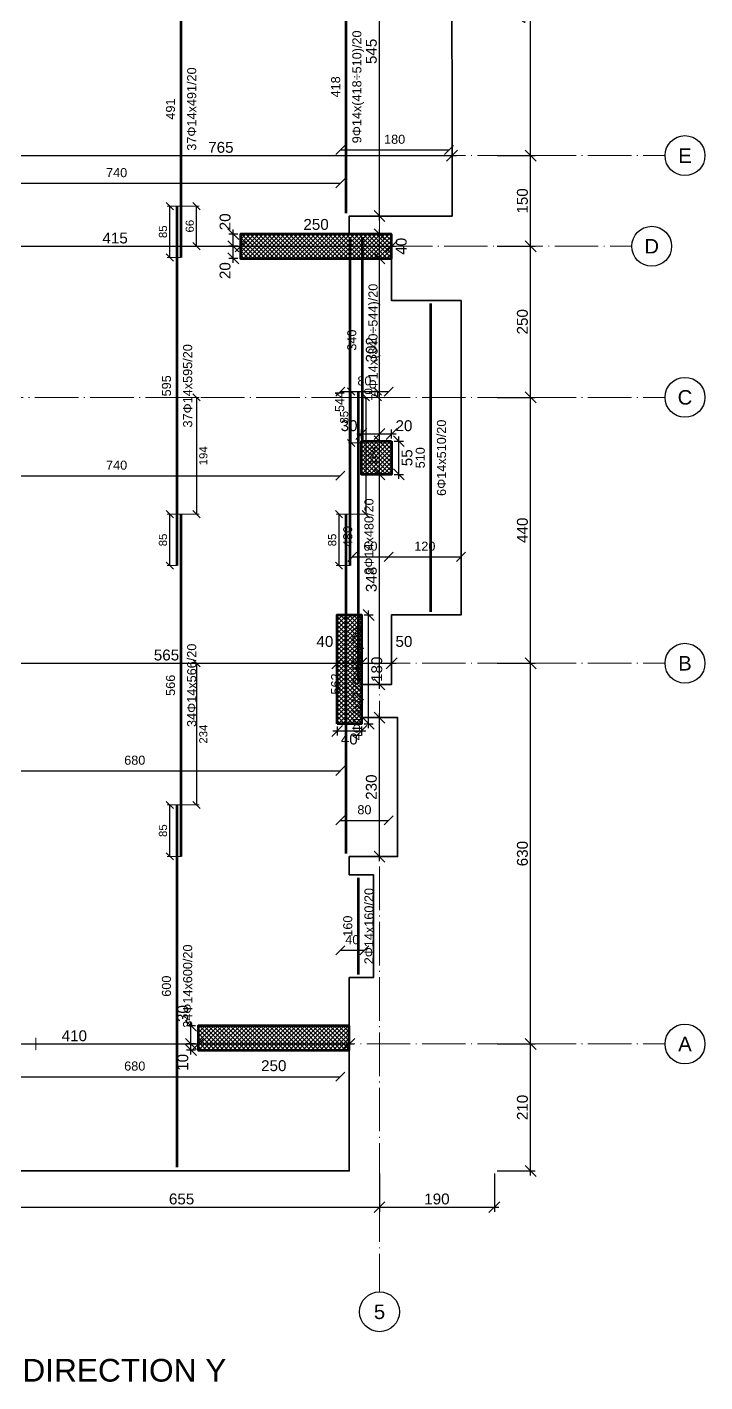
# Model space of a CAD drawing. Header units: millimetres. Extents: x -404 to 6018, y -5139 to 7890.
# Drawn here: x 4897 to 6018, y -5139 to -2897 of the extents above; entities that cross this region are included whole.
import ezdxf
from ezdxf.enums import TextEntityAlignment as Align

# ---------------------------------------------------------------- set-up
doc = ezdxf.new("R2010")
doc.units = ezdxf.units.MM
doc.linetypes.add('ZWCAD_ISO04W100', pattern=[30.5, 24, -3, 0.5, -3])
for name, color, linetype, lineweight in [('AXIS LINES', 255, 'ZWCAD_ISO04W100', 13), ('COLUMN', 140, 'Continuous', 53), ('SLAB', 3, 'Continuous', 35), ('WALL', 10, 'Continuous', 53)]:
    doc.layers.add(name, color=color, linetype=linetype, lineweight=lineweight)
for name, color, linetype in [('FLOOR', 3, 'Continuous'), ('FW_AXIS', 7, 'Continuous'), ('FW_COLUMN_HATCH', 8, 'Continuous'), ('FW_DIM', 7, 'Continuous'), ('FW_WALL_HATCH', 8, 'Continuous'), ('REB_NOTES', 7, 'Continuous'), ('REB_TOP_MESH_Y', 5, 'Continuous'), ('REB_TOP_MESH_Y_AXDIM', 5, 'Continuous'), ('REB_TOP_MESH_Y_LAP', 5, 'Continuous'), ('REB_TOP_MESH_Y_RANGE', 5, 'Continuous'), ('REB_TOP_MESH_Y_TEXT', 5, 'Continuous')]:
    doc.layers.add(name, color=color, linetype=linetype)
doc.styles.add('REBAR_TXT', font='arial.ttf')
doc.styles.get("Standard").update_dxf_attribs({"font": 'arial.ttf'})
doc.dimstyles.new('FW_DIM', dxfattribs={"dimtxt": 18, "dimasz": 9, "dimexe": 7.5, "dimexo": 4.5, "dimgap": 4.5, "dimtad": 1, "dimdec": 0, "dimtxsty": 'Standard', "dimtsz": 9, "dimcen": 2.5, "dimdle": 7.5, "dimclrd": 256, "dimclre": 256, "dimclrt": 7, "dimazin": 3, "dimtfac": 1, "dimtmove": 2, "dimatfit": 3})
doc.dimstyles.new('REBAR LAP', dxfattribs={"dimtxt": 13.5, "dimasz": 2.5, "dimexe": 4.5, "dimexo": 0, "dimgap": 4.5, "dimtad": 1, "dimdec": 0, "dimtxsty": 'Standard', "dimtsz": 6, "dimcen": 2.5, "dimclrd": 6, "dimclre": 6, "dimclrt": 7, "dimazin": 3, "dimtfac": 1, "dimtmove": 2, "dimatfit": 3, "dimlwd": 25, "dimlwe": 18})
doc.dimstyles.new('REBAR M-200', dxfattribs={"dimtxt": 15, "dimasz": 15, "dimexe": 25, "dimexo": 12.5, "dimgap": 10, "dimtad": 1, "dimdec": 0, "dimtxsty": 'Standard', "dimblk": 'NONE', "dimcen": 50, "dimse1": 1, "dimse2": 1, "dimclrd": 6, "dimclre": 6, "dimclrt": 7, "dimazin": 3, "dimtfac": 1, "dimtmove": 2, "dimatfit": 3, "dimldrblk": 'NONE', "dimlwd": 53})
doc.dimstyles.new('REBAR RANGE', dxfattribs={"dimtxt": 15, "dimasz": 2.5, "dimexe": 0, "dimexo": 0, "dimgap": 10, "dimtad": 1, "dimdec": 0, "dimtxsty": 'Standard', "dimtsz": 7.5, "dimcen": 2.5, "dimse1": 1, "dimse2": 1, "dimclrd": 6, "dimclre": 6, "dimclrt": 7, "dimazin": 3, "dimtfac": 1, "dimtmove": 2, "dimatfit": 3, "dimlwd": 25})

# ---------------------------------------------------------------- blocks, each defined once
blk = doc.blocks.new('*D1501')
at = {"color": 6, "lineweight": 53}
blk.add_line((5145, -4784.1), (5145, -4184.6), dxfattribs=at)
at = {"layer": 'Defpoints'}
for p in [(5145, -4184.6), (5145, -4784.1), (5145, -4784.1)]:
    blk.add_point(p, dxfattribs=at)
at = {"layer": 'REB_TOP_MESH_Y', "color": 7, "insert": (5127.5, -4484.4), "char_height": 15, "attachment_point": 5, "rotation": 90}
blk.add_mtext('600', dxfattribs=at)
blk = doc.blocks.new('_NONE')
blk = doc.blocks.new('*D1502')
at = {"color": 6, "lineweight": 53}
blk.add_line((5151.7, -4269.6), (5151.7, -3703.6), dxfattribs=at)
at = {"layer": 'Defpoints'}
for p in [(5151.7, -3703.6), (5151.7, -4269.6), (5151.7, -4269.6)]:
    blk.add_point(p, dxfattribs=at)
at = {"layer": 'REB_TOP_MESH_Y', "color": 7, "insert": (5134.2, -3986.6), "char_height": 15, "attachment_point": 5, "rotation": 90}
blk.add_mtext('566', dxfattribs=at)
blk = doc.blocks.new('*D1503')
at = {"color": 6, "lineweight": 53}
blk.add_line((5145, -3788.6), (5145, -3193.6), dxfattribs=at)
at = {"layer": 'Defpoints'}
for p in [(5145, -3193.6), (5145, -3788.6), (5145, -3788.6)]:
    blk.add_point(p, dxfattribs=at)
at = {"layer": 'REB_TOP_MESH_Y', "color": 7, "insert": (5127.5, -3491.1), "char_height": 15, "attachment_point": 5, "rotation": 90}
blk.add_mtext('595', dxfattribs=at)
blk = doc.blocks.new('*D1504')
at = {"color": 6, "lineweight": 53}
blk.add_line((5151.7, -3278.6), (5151.7, -2787.6), dxfattribs=at)
at = {"layer": 'Defpoints'}
for p in [(5151.7, -2787.6), (5151.7, -3278.6), (5151.7, -3278.6)]:
    blk.add_point(p, dxfattribs=at)
at = {"layer": 'REB_TOP_MESH_Y', "color": 7, "insert": (5134.2, -3033.1), "char_height": 15, "attachment_point": 5, "rotation": 90}
blk.add_mtext('491', dxfattribs=at)
blk = doc.blocks.new('_Oblique')
at = {"color": 0, "linetype": 'ByBlock', "lineweight": -2}
blk.add_line((-0.5, -0.5), (0.5, 0.5), dxfattribs=at)
blk = doc.blocks.new('*D1508')
at = {"color": 6, "lineweight": 18}
for p, q in [((5145, -4184.6), (5128.5, -4184.6)), ((5151.7, -4269.6), (5128.5, -4269.6))]:
    blk.add_line(p, q, dxfattribs=at)
at = {"color": 6, "lineweight": 25}
blk.add_line((5133, -4269.6), (5133, -4184.6), dxfattribs=at)
at = {"layer": 'Defpoints'}
for p in [(5145, -4184.6), (5133, -4269.6), (5151.7, -4269.6)]:
    blk.add_point(p, dxfattribs=at)
at = {"layer": 'REB_TOP_MESH_Y_LAP', "color": 6, "xscale": 12, "yscale": 12, "rotation": 90}
for p in [(5133, -4184.6), (5133, -4269.6)]:
    blk.add_blockref('_OBLIQUE', p, dxfattribs=at)
at = {"layer": 'REB_TOP_MESH_Y_LAP', "color": 7, "insert": (5121.7, -4227.1), "char_height": 13.5, "attachment_point": 5, "rotation": 90}
blk.add_mtext('85', dxfattribs=at)
blk = doc.blocks.new('*D1509')
at = {"color": 6, "lineweight": 18}
for p, q in [((5145, -3950.1), (5181.7, -3950.1)), ((5145, -4184.6), (5181.7, -4184.6))]:
    blk.add_line(p, q, dxfattribs=at)
at = {"color": 6, "lineweight": 25}
blk.add_line((5177.2, -3950.1), (5177.2, -4184.6), dxfattribs=at)
at = {"layer": 'Defpoints'}
for p in [(5145, -3950.1), (5177.2, -3950.1), (5145, -4184.6)]:
    blk.add_point(p, dxfattribs=at)
at = {"layer": 'REB_TOP_MESH_Y_AXDIM', "color": 6, "xscale": 12, "yscale": 12, "rotation": 90}
for p in [(5177.2, -3950.1), (5177.2, -4184.6)]:
    blk.add_blockref('_OBLIQUE', p, dxfattribs=at)
at = {"layer": 'REB_TOP_MESH_Y_AXDIM', "color": 7, "insert": (5188.5, -4067.4), "char_height": 13.5, "attachment_point": 5, "rotation": 90}
blk.add_mtext('234', dxfattribs=at)
blk = doc.blocks.new('*D1510')
at = {"color": 6, "lineweight": 18}
for p, q in [((5151.7, -3703.6), (5128.5, -3703.6)), ((5145, -3788.6), (5128.5, -3788.6))]:
    blk.add_line(p, q, dxfattribs=at)
at = {"color": 6, "lineweight": 25}
blk.add_line((5133, -3788.6), (5133, -3703.6), dxfattribs=at)
at = {"layer": 'Defpoints'}
for p in [(5151.7, -3703.6), (5133, -3788.6), (5145, -3788.6)]:
    blk.add_point(p, dxfattribs=at)
at = {"layer": 'REB_TOP_MESH_Y_LAP', "color": 6, "xscale": 12, "yscale": 12, "rotation": 90}
for p in [(5133, -3703.6), (5133, -3788.6)]:
    blk.add_blockref('_OBLIQUE', p, dxfattribs=at)
at = {"layer": 'REB_TOP_MESH_Y_LAP', "color": 7, "insert": (5121.7, -3746.1), "char_height": 13.5, "attachment_point": 5, "rotation": 90}
blk.add_mtext('85', dxfattribs=at)
blk = doc.blocks.new('*D1511')
at = {"color": 6, "lineweight": 18}
for p, q in [((5151.7, -3510.1), (5181.7, -3510.1)), ((5151.7, -3703.6), (5181.7, -3703.6))]:
    blk.add_line(p, q, dxfattribs=at)
at = {"color": 6, "lineweight": 25}
blk.add_line((5177.2, -3510.1), (5177.2, -3703.6), dxfattribs=at)
at = {"layer": 'Defpoints'}
for p in [(5151.7, -3510.1), (5177.2, -3510.1), (5151.7, -3703.6)]:
    blk.add_point(p, dxfattribs=at)
at = {"layer": 'REB_TOP_MESH_Y_AXDIM', "color": 6, "xscale": 12, "yscale": 12, "rotation": 90}
for p in [(5177.2, -3510.1), (5177.2, -3703.6)]:
    blk.add_blockref('_OBLIQUE', p, dxfattribs=at)
at = {"layer": 'REB_TOP_MESH_Y_AXDIM', "color": 7, "insert": (5188.5, -3606.9), "char_height": 13.5, "attachment_point": 5, "rotation": 90}
blk.add_mtext('194', dxfattribs=at)
blk = doc.blocks.new('*D1512')
at = {"color": 6, "lineweight": 18}
for p, q in [((5145, -3193.6), (5128.5, -3193.6)), ((5151.7, -3278.6), (5128.5, -3278.6))]:
    blk.add_line(p, q, dxfattribs=at)
at = {"color": 6, "lineweight": 25}
blk.add_line((5133, -3278.6), (5133, -3193.6), dxfattribs=at)
at = {"layer": 'Defpoints'}
for p in [(5145, -3193.6), (5133, -3278.6), (5151.7, -3278.6)]:
    blk.add_point(p, dxfattribs=at)
at = {"layer": 'REB_TOP_MESH_Y_LAP', "color": 6, "xscale": 12, "yscale": 12, "rotation": 90}
for p in [(5133, -3193.6), (5133, -3278.6)]:
    blk.add_blockref('_OBLIQUE', p, dxfattribs=at)
at = {"layer": 'REB_TOP_MESH_Y_LAP', "color": 7, "insert": (5121.7, -3236.1), "char_height": 13.5, "attachment_point": 5, "rotation": 90}
blk.add_mtext('85', dxfattribs=at)
blk = doc.blocks.new('*D1513')
at = {"color": 6, "lineweight": 18}
for p, q in [((5145, -3193.6), (5181.7, -3193.6)), ((5145, -3260.1), (5181.7, -3260.1))]:
    blk.add_line(p, q, dxfattribs=at)
at = {"color": 6, "lineweight": 25}
blk.add_line((5177.2, -3260.1), (5177.2, -3193.6), dxfattribs=at)
at = {"layer": 'Defpoints'}
for p in [(5145, -3193.6), (5145, -3260.1), (5177.2, -3260.1)]:
    blk.add_point(p, dxfattribs=at)
at = {"layer": 'REB_TOP_MESH_Y_AXDIM', "color": 6, "xscale": 12, "yscale": 12, "rotation": 90}
for p in [(5177.2, -3193.6), (5177.2, -3260.1)]:
    blk.add_blockref('_OBLIQUE', p, dxfattribs=at)
at = {"layer": 'REB_TOP_MESH_Y_AXDIM', "color": 7, "insert": (5166, -3226.9), "char_height": 13.5, "attachment_point": 5, "rotation": 90}
blk.add_mtext('66', dxfattribs=at)
blk = doc.blocks.new('*D1589')
at = {"color": 6, "lineweight": 53}
blk.add_line((5425, -3205.1), (5425, -2787.6), dxfattribs=at)
at = {"layer": 'Defpoints'}
for p in [(5425, -2787.6), (5425, -3205.1), (5425, -3205.1)]:
    blk.add_point(p, dxfattribs=at)
at = {"layer": 'REB_TOP_MESH_Y', "color": 7, "insert": (5407.5, -2996.4), "char_height": 15, "attachment_point": 5, "rotation": 90}
blk.add_mtext('418', dxfattribs=at)
blk = doc.blocks.new('*D1632')
at = {"color": 6, "lineweight": 53}
blk.add_line((5445, -3980.1), (5445, -3500.6), dxfattribs=at)
at = {"layer": 'Defpoints'}
for p in [(5445, -3500.6), (5445, -3980.1), (5445, -3980.1)]:
    blk.add_point(p, dxfattribs=at)
at = {"layer": 'REB_TOP_MESH_Y', "color": 7, "insert": (5427.5, -3740.4), "char_height": 15, "attachment_point": 5, "rotation": 90}
blk.add_mtext('480', dxfattribs=at)
blk = doc.blocks.new('*D1633')
at = {"color": 6, "lineweight": 53}
blk.add_line((5451.7, -3585.6), (5451.7, -3245.1), dxfattribs=at)
at = {"layer": 'Defpoints'}
for p in [(5451.7, -3245.1), (5451.7, -3585.6), (5451.7, -3585.6)]:
    blk.add_point(p, dxfattribs=at)
at = {"layer": 'REB_TOP_MESH_Y', "color": 7, "insert": (5434.2, -3415.4), "char_height": 15, "attachment_point": 5, "rotation": 90}
blk.add_mtext('340', dxfattribs=at)
blk = doc.blocks.new('*D1634')
at = {"color": 6, "lineweight": 18}
for p, q in [((5445, -3500.6), (5428.5, -3500.6)), ((5451.7, -3585.6), (5428.5, -3585.6))]:
    blk.add_line(p, q, dxfattribs=at)
at = {"color": 6, "lineweight": 25}
blk.add_line((5433, -3585.6), (5433, -3500.6), dxfattribs=at)
at = {"layer": 'Defpoints'}
for p in [(5445, -3500.6), (5433, -3585.6), (5451.7, -3585.6)]:
    blk.add_point(p, dxfattribs=at)
at = {"layer": 'REB_TOP_MESH_Y_LAP', "color": 6, "xscale": 12, "yscale": 12, "rotation": 90}
for p in [(5433, -3500.6), (5433, -3585.6)]:
    blk.add_blockref('_OBLIQUE', p, dxfattribs=at)
at = {"layer": 'REB_TOP_MESH_Y_LAP', "color": 7, "insert": (5421.7, -3543.1), "char_height": 13.5, "attachment_point": 5, "rotation": 90}
blk.add_mtext('85', dxfattribs=at)
blk = doc.blocks.new('*D1635')
at = {"color": 6, "lineweight": 18}
for p, q in [((5445, -3500.6), (5481.7, -3500.6)), ((5445, -3510.1), (5481.7, -3510.1))]:
    blk.add_line(p, q, dxfattribs=at)
at = {"color": 6, "lineweight": 25}
blk.add_line((5477.2, -3510.1), (5477.2, -3500.6), dxfattribs=at)
at = {"layer": 'Defpoints'}
for p in [(5445, -3500.6), (5445, -3510.1), (5477.2, -3510.1)]:
    blk.add_point(p, dxfattribs=at)
at = {"layer": 'REB_TOP_MESH_Y_AXDIM', "color": 6, "xscale": 12, "yscale": 12, "rotation": 90}
for p in [(5477.2, -3500.6), (5477.2, -3510.1)]:
    blk.add_blockref('_OBLIQUE', p, dxfattribs=at)
at = {"layer": 'REB_TOP_MESH_Y_AXDIM', "color": 7, "insert": (5461.5, -3505.4), "char_height": 13.5, "attachment_point": 5, "rotation": 90}
blk.add_mtext('10', dxfattribs=at)
blk = doc.blocks.new('*D1636')
at = {"color": 6, "lineweight": 53}
blk.add_line((5425, -4265.1), (5425, -3703.6), dxfattribs=at)
at = {"layer": 'Defpoints'}
for p in [(5425, -3703.6), (5425, -4265.1), (5425, -4265.1)]:
    blk.add_point(p, dxfattribs=at)
at = {"layer": 'REB_TOP_MESH_Y', "color": 7, "insert": (5407.5, -3984.4), "char_height": 15, "attachment_point": 5, "rotation": 90}
blk.add_mtext('562', dxfattribs=at)
blk = doc.blocks.new('*D1637')
at = {"color": 6, "lineweight": 53}
blk.add_line((5431.7, -3788.6), (5431.7, -3245.1), dxfattribs=at)
at = {"layer": 'Defpoints'}
for p in [(5431.7, -3245.1), (5431.7, -3788.6), (5431.7, -3788.6)]:
    blk.add_point(p, dxfattribs=at)
at = {"layer": 'REB_TOP_MESH_Y', "color": 7, "insert": (5414.2, -3516.9), "char_height": 15, "attachment_point": 5, "rotation": 90}
blk.add_mtext('544', dxfattribs=at)
blk = doc.blocks.new('*D1638')
at = {"color": 6, "lineweight": 18}
for p, q in [((5425, -3703.6), (5408.5, -3703.6)), ((5431.7, -3788.6), (5408.5, -3788.6))]:
    blk.add_line(p, q, dxfattribs=at)
at = {"color": 6, "lineweight": 25}
blk.add_line((5413, -3788.6), (5413, -3703.6), dxfattribs=at)
at = {"layer": 'Defpoints'}
for p in [(5425, -3703.6), (5413, -3788.6), (5431.7, -3788.6)]:
    blk.add_point(p, dxfattribs=at)
at = {"layer": 'REB_TOP_MESH_Y_LAP', "color": 6, "xscale": 12, "yscale": 12, "rotation": 90}
for p in [(5413, -3703.6), (5413, -3788.6)]:
    blk.add_blockref('_OBLIQUE', p, dxfattribs=at)
at = {"layer": 'REB_TOP_MESH_Y_LAP', "color": 7, "insert": (5401.7, -3746.1), "char_height": 13.5, "attachment_point": 5, "rotation": 90}
blk.add_mtext('85', dxfattribs=at)
blk = doc.blocks.new('*D1639')
at = {"color": 6, "lineweight": 18}
for p, q in [((5425, -3510.1), (5461.7, -3510.1)), ((5425, -3703.6), (5461.7, -3703.6))]:
    blk.add_line(p, q, dxfattribs=at)
at = {"color": 6, "lineweight": 25}
blk.add_line((5457.2, -3510.1), (5457.2, -3703.6), dxfattribs=at)
at = {"layer": 'Defpoints'}
for p in [(5425, -3510.1), (5457.2, -3510.1), (5425, -3703.6)]:
    blk.add_point(p, dxfattribs=at)
at = {"layer": 'REB_TOP_MESH_Y_AXDIM', "color": 6, "xscale": 12, "yscale": 12, "rotation": 90}
for p in [(5457.2, -3510.1), (5457.2, -3703.6)]:
    blk.add_blockref('_OBLIQUE', p, dxfattribs=at)
at = {"layer": 'REB_TOP_MESH_Y_AXDIM', "color": 7, "insert": (5468.5, -3606.9), "char_height": 13.5, "attachment_point": 5, "rotation": 90}
blk.add_mtext('194', dxfattribs=at)
blk = doc.blocks.new('*D1642')
at = {"color": 6, "lineweight": 25}
blk.add_line((4675, -3639.9), (5415, -3639.9), dxfattribs=at)
at = {"layer": 'Defpoints'}
for p in [(4675, -3639.9), (4675, -3639.9), (5415, -3639.9)]:
    blk.add_point(p, dxfattribs=at)
at = {"layer": 'REB_TOP_MESH_Y_RANGE', "color": 6, "xscale": 15, "yscale": 15}
for p in [(4675, -3639.9), (5415, -3639.9)]:
    blk.add_blockref('_OBLIQUE', p, dxfattribs=at)
at = {"layer": 'REB_TOP_MESH_Y_RANGE', "color": 7, "insert": (5045, -3622.4), "char_height": 15, "attachment_point": 5}
blk.add_mtext('740', dxfattribs=at)
blk = doc.blocks.new('*D1643')
at = {"color": 6, "lineweight": 25}
blk.add_line((4675, -3155.9), (5415, -3155.9), dxfattribs=at)
at = {"layer": 'Defpoints'}
for p in [(4675, -3155.9), (4675, -3155.9), (5415, -3155.9)]:
    blk.add_point(p, dxfattribs=at)
at = {"layer": 'REB_TOP_MESH_Y_RANGE', "color": 6, "xscale": 15, "yscale": 15}
for p in [(4675, -3155.9), (5415, -3155.9)]:
    blk.add_blockref('_OBLIQUE', p, dxfattribs=at)
at = {"layer": 'REB_TOP_MESH_Y_RANGE', "color": 7, "insert": (5045, -3138.4), "char_height": 15, "attachment_point": 5}
blk.add_mtext('740', dxfattribs=at)
blk = doc.blocks.new('*D1646')
at = {"color": 6, "lineweight": 25}
blk.add_line((4735, -4634.2), (5415, -4634.2), dxfattribs=at)
at = {"layer": 'Defpoints'}
for p in [(4735, -4634.2), (4735, -4634.2), (5415, -4634.2)]:
    blk.add_point(p, dxfattribs=at)
at = {"layer": 'REB_TOP_MESH_Y_RANGE', "color": 6, "xscale": 15, "yscale": 15}
for p in [(4735, -4634.2), (5415, -4634.2)]:
    blk.add_blockref('_OBLIQUE', p, dxfattribs=at)
at = {"layer": 'REB_TOP_MESH_Y_RANGE', "color": 7, "insert": (5075, -4616.7), "char_height": 15, "attachment_point": 5}
blk.add_mtext('680', dxfattribs=at)
blk = doc.blocks.new('*D1647')
at = {"color": 6, "lineweight": 25}
blk.add_line((4735, -4128.1), (5415, -4128.1), dxfattribs=at)
at = {"layer": 'Defpoints'}
for p in [(4735, -4128.1), (4735, -4128.1), (5415, -4128.1)]:
    blk.add_point(p, dxfattribs=at)
at = {"layer": 'REB_TOP_MESH_Y_RANGE', "color": 6, "xscale": 15, "yscale": 15}
for p in [(4735, -4128.1), (5415, -4128.1)]:
    blk.add_blockref('_OBLIQUE', p, dxfattribs=at)
at = {"layer": 'REB_TOP_MESH_Y_RANGE', "color": 7, "insert": (5075, -4110.6), "char_height": 15, "attachment_point": 5}
blk.add_mtext('680', dxfattribs=at)
blk = doc.blocks.new('*D1656')
at = {"color": 6, "lineweight": 25}
blk.add_line((5415, -3100.7), (5595, -3100.7), dxfattribs=at)
at = {"layer": 'Defpoints'}
for p in [(5415, -3100.7), (5415, -3100.7), (5595, -3100.7)]:
    blk.add_point(p, dxfattribs=at)
at = {"layer": 'REB_TOP_MESH_Y_RANGE', "color": 6, "xscale": 15, "yscale": 15}
for p in [(5415, -3100.7), (5595, -3100.7)]:
    blk.add_blockref('_OBLIQUE', p, dxfattribs=at)
at = {"layer": 'REB_TOP_MESH_Y_RANGE', "color": 7, "insert": (5505, -3083.2), "char_height": 15, "attachment_point": 5}
blk.add_mtext('180', dxfattribs=at)
blk = doc.blocks.new('*D1660')
at = {"color": 6, "lineweight": 25}
blk.add_line((5495, -3774), (5615, -3774), dxfattribs=at)
at = {"layer": 'Defpoints'}
for p in [(5495, -3774), (5495, -3774), (5615, -3774)]:
    blk.add_point(p, dxfattribs=at)
at = {"layer": 'REB_TOP_MESH_Y_RANGE', "color": 6, "xscale": 15, "yscale": 15}
for p in [(5495, -3774), (5615, -3774)]:
    blk.add_blockref('_OBLIQUE', p, dxfattribs=at)
at = {"layer": 'REB_TOP_MESH_Y_RANGE', "color": 7, "insert": (5555, -3756.5), "char_height": 15, "attachment_point": 5}
blk.add_mtext('120', dxfattribs=at)
blk = doc.blocks.new('*D1661')
at = {"color": 6, "lineweight": 53}
blk.add_line((5565, -3865.1), (5565, -3355.1), dxfattribs=at)
at = {"layer": 'Defpoints'}
for p in [(5565, -3355.1), (5565, -3865.1), (5565, -3865.1)]:
    blk.add_point(p, dxfattribs=at)
at = {"layer": 'REB_TOP_MESH_Y', "color": 7, "insert": (5547.5, -3610.1), "char_height": 15, "attachment_point": 5, "rotation": 90}
blk.add_mtext('510', dxfattribs=at)
blk = doc.blocks.new('*D1667')
at = {"color": 6, "lineweight": 25}
blk.add_line((5415, -4210.1), (5495, -4210.1), dxfattribs=at)
at = {"layer": 'Defpoints'}
for p in [(5415, -4210.1), (5415, -4210.1), (5495, -4210.1)]:
    blk.add_point(p, dxfattribs=at)
at = {"layer": 'REB_TOP_MESH_Y_RANGE', "color": 6, "xscale": 15, "yscale": 15}
for p in [(5415, -4210.1), (5495, -4210.1)]:
    blk.add_blockref('_OBLIQUE', p, dxfattribs=at)
at = {"layer": 'REB_TOP_MESH_Y_RANGE', "color": 7, "insert": (5455, -4192.6), "char_height": 15, "attachment_point": 5}
blk.add_mtext('80', dxfattribs=at)
blk = doc.blocks.new('*D1668')
at = {"color": 6, "lineweight": 25}
blk.add_line((5415, -3500.5), (5495, -3500.5), dxfattribs=at)
at = {"layer": 'Defpoints'}
for p in [(5415, -3500.5), (5415, -3500.5), (5495, -3500.5)]:
    blk.add_point(p, dxfattribs=at)
at = {"layer": 'REB_TOP_MESH_Y_RANGE', "color": 6, "xscale": 15, "yscale": 15}
for p in [(5415, -3500.5), (5495, -3500.5)]:
    blk.add_blockref('_OBLIQUE', p, dxfattribs=at)
at = {"layer": 'REB_TOP_MESH_Y_RANGE', "color": 7, "insert": (5455, -3483), "char_height": 15, "attachment_point": 5}
blk.add_mtext('80', dxfattribs=at)
blk = doc.blocks.new('*D1670')
at = {"color": 6, "lineweight": 25}
blk.add_line((5435, -3774), (5495, -3774), dxfattribs=at)
at = {"layer": 'Defpoints'}
for p in [(5435, -3774), (5435, -3774), (5495, -3774)]:
    blk.add_point(p, dxfattribs=at)
at = {"layer": 'REB_TOP_MESH_Y_RANGE', "color": 6, "xscale": 15, "yscale": 15}
for p in [(5435, -3774), (5495, -3774)]:
    blk.add_blockref('_OBLIQUE', p, dxfattribs=at)
at = {"layer": 'REB_TOP_MESH_Y_RANGE', "color": 7, "insert": (5465, -3756.5), "char_height": 15, "attachment_point": 5}
blk.add_mtext('60', dxfattribs=at)
blk = doc.blocks.new('*D1672')
at = {"color": 6, "lineweight": 25}
blk.add_line((5415, -4425.1), (5455, -4425.1), dxfattribs=at)
at = {"layer": 'Defpoints'}
for p in [(5415, -4425.1), (5415, -4425.1), (5455, -4425.1)]:
    blk.add_point(p, dxfattribs=at)
at = {"layer": 'REB_TOP_MESH_Y_RANGE', "color": 6, "xscale": 15, "yscale": 15}
for p in [(5415, -4425.1), (5455, -4425.1)]:
    blk.add_blockref('_OBLIQUE', p, dxfattribs=at)
at = {"layer": 'REB_TOP_MESH_Y_RANGE', "color": 7, "insert": (5435, -4407.6), "char_height": 15, "attachment_point": 5}
blk.add_mtext('40', dxfattribs=at)
blk = doc.blocks.new('*D1673')
at = {"color": 6, "lineweight": 53}
blk.add_line((5445, -4465.1), (5445, -4305.1), dxfattribs=at)
at = {"layer": 'Defpoints'}
for p in [(5445, -4305.1), (5445, -4465.1), (5445, -4465.1)]:
    blk.add_point(p, dxfattribs=at)
at = {"layer": 'REB_TOP_MESH_Y', "color": 7, "insert": (5427.5, -4385.1), "char_height": 15, "attachment_point": 5, "rotation": 90}
blk.add_mtext('160', dxfattribs=at)
blk = doc.blocks.new('*D1692')
for p, q in [((5168, -4597.6), (5168, -4572.6)), ((5175.5, -4580.1), (5160.5, -4580.1)), ((5175.5, -4590.1), (5160.5, -4590.1))]:
    blk.add_line(p, q)
at = {"layer": 'Defpoints'}
for p in [(5168, -4590.1), (5180, -4580.1), (5180, -4590.1)]:
    blk.add_point(p, dxfattribs=at)
at = {"layer": 'FW_DIM', "xscale": 18, "yscale": 18, "rotation": 90}
for p in [(5168, -4580.1), (5168, -4590.1)]:
    blk.add_blockref('_OBLIQUE', p, dxfattribs=at)
at = {"layer": 'FW_DIM', "color": 7, "insert": (5154.5, -4610.5), "char_height": 18, "attachment_point": 5, "rotation": 90}
blk.add_mtext('10', dxfattribs=at)
blk = doc.blocks.new('*D1693')
for p, q in [((5175.5, -4550.1), (5160.5, -4550.1)), ((5168, -4587.6), (5168, -4542.6)), ((5175.5, -4580.1), (5160.5, -4580.1))]:
    blk.add_line(p, q)
at = {"layer": 'Defpoints'}
for p in [(5180, -4550.1), (5168, -4580.1), (5180, -4580.1)]:
    blk.add_point(p, dxfattribs=at)
at = {"layer": 'FW_DIM', "xscale": 18, "yscale": 18, "rotation": 90}
for p in [(5168, -4550.1), (5168, -4580.1)]:
    blk.add_blockref('_OBLIQUE', p, dxfattribs=at)
at = {"layer": 'FW_DIM', "color": 7, "insert": (5154.5, -4529.7), "char_height": 18, "attachment_point": 5, "rotation": 90}
blk.add_mtext('30', dxfattribs=at)
blk = doc.blocks.new('*D1696')
for p, q in [((5410, -4054.6), (5410, -4069.6)), ((5450, -4054.6), (5450, -4069.6)), ((5402.5, -4062.1), (5457.5, -4062.1))]:
    blk.add_line(p, q)
at = {"layer": 'Defpoints'}
for p in [(5410, -4050.1), (5450, -4050.1), (5410, -4062.1)]:
    blk.add_point(p, dxfattribs=at)
at = {"layer": 'FW_DIM', "xscale": 18, "yscale": 18}
for p in [(5410, -4062.1), (5450, -4062.1)]:
    blk.add_blockref('_OBLIQUE', p, dxfattribs=at)
at = {"layer": 'FW_DIM', "color": 7, "insert": (5430, -4075.6), "char_height": 18, "attachment_point": 5}
blk.add_mtext('40', dxfattribs=at)
blk = doc.blocks.new('*D1697')
for p, q in [((5454.5, -3870.1), (5469.5, -3870.1)), ((5462, -4057.6), (5462, -3862.6)), ((5454.5, -4050.1), (5469.5, -4050.1))]:
    blk.add_line(p, q)
at = {"layer": 'Defpoints'}
for p in [(5450, -3870.1), (5450, -4050.1), (5462, -4050.1)]:
    blk.add_point(p, dxfattribs=at)
at = {"layer": 'FW_DIM', "xscale": 18, "yscale": 18, "rotation": 90}
for p in [(5462, -3870.1), (5462, -4050.1)]:
    blk.add_blockref('_OBLIQUE', p, dxfattribs=at)
at = {"layer": 'FW_DIM', "color": 7, "insert": (5475.5, -3960.1), "char_height": 18, "attachment_point": 5, "rotation": 90}
blk.add_mtext('180', dxfattribs=at)
blk = doc.blocks.new('*D1698')
for p, q in [((5245.5, -3260.1), (5230.5, -3260.1)), ((5238, -3287.6), (5238, -3252.6)), ((5245.5, -3280.1), (5230.5, -3280.1))]:
    blk.add_line(p, q)
at = {"layer": 'Defpoints'}
for p in [(5250, -3260.1), (5238, -3280.1), (5250, -3280.1)]:
    blk.add_point(p, dxfattribs=at)
at = {"layer": 'FW_DIM', "xscale": 18, "yscale": 18, "rotation": 90}
for p in [(5238, -3260.1), (5238, -3280.1)]:
    blk.add_blockref('_OBLIQUE', p, dxfattribs=at)
at = {"layer": 'FW_DIM', "color": 7, "insert": (5224.5, -3300.5), "char_height": 18, "attachment_point": 5, "rotation": 90}
blk.add_mtext('20', dxfattribs=at)
blk = doc.blocks.new('*D1699')
for p, q in [((5245.5, -3240.1), (5230.5, -3240.1)), ((5238, -3267.6), (5238, -3232.6)), ((5245.5, -3260.1), (5230.5, -3260.1))]:
    blk.add_line(p, q)
at = {"layer": 'Defpoints'}
for p in [(5250, -3240.1), (5238, -3260.1), (5250, -3260.1)]:
    blk.add_point(p, dxfattribs=at)
at = {"layer": 'FW_DIM', "xscale": 18, "yscale": 18, "rotation": 90}
for p in [(5238, -3240.1), (5238, -3260.1)]:
    blk.add_blockref('_OBLIQUE', p, dxfattribs=at)
at = {"layer": 'FW_DIM', "color": 7, "insert": (5224.5, -3219.7), "char_height": 18, "attachment_point": 5, "rotation": 90}
blk.add_mtext('20', dxfattribs=at)
blk = doc.blocks.new('*D1734')
for p, q in [((5450, -3578.1), (5450, -3563.1)), ((5480, -3578.1), (5480, -3563.1)), ((5442.5, -3570.6), (5487.5, -3570.6))]:
    blk.add_line(p, q)
at = {"layer": 'Defpoints'}
for p in [(5450, -3570.6), (5450, -3582.6), (5480, -3582.6)]:
    blk.add_point(p, dxfattribs=at)
at = {"layer": 'FW_DIM', "xscale": 18, "yscale": 18}
for p in [(5450, -3570.6), (5480, -3570.6)]:
    blk.add_blockref('_OBLIQUE', p, dxfattribs=at)
at = {"layer": 'FW_DIM', "color": 7, "insert": (5429.6, -3557.1), "char_height": 18, "attachment_point": 5}
blk.add_mtext('30', dxfattribs=at)
blk = doc.blocks.new('*D1735')
for p, q in [((5480, -3578.1), (5480, -3563.1)), ((5500, -3578.1), (5500, -3563.1)), ((5472.5, -3570.6), (5507.5, -3570.6))]:
    blk.add_line(p, q)
at = {"layer": 'Defpoints'}
for p in [(5480, -3570.6), (5480, -3582.6), (5500, -3582.6)]:
    blk.add_point(p, dxfattribs=at)
at = {"layer": 'FW_DIM', "xscale": 18, "yscale": 18}
for p in [(5480, -3570.6), (5500, -3570.6)]:
    blk.add_blockref('_OBLIQUE', p, dxfattribs=at)
at = {"layer": 'FW_DIM', "color": 7, "insert": (5520.4, -3557.1), "char_height": 18, "attachment_point": 5}
blk.add_mtext('20', dxfattribs=at)
blk = doc.blocks.new('*D1736')
for p, q in [((5504.5, -3582.6), (5519.5, -3582.6)), ((5512, -3645.1), (5512, -3575.1)), ((5504.5, -3637.6), (5519.5, -3637.6))]:
    blk.add_line(p, q)
at = {"layer": 'Defpoints'}
for p in [(5500, -3582.6), (5500, -3637.6), (5512, -3637.6)]:
    blk.add_point(p, dxfattribs=at)
at = {"layer": 'FW_DIM', "xscale": 18, "yscale": 18, "rotation": 90}
for p in [(5512, -3582.6), (5512, -3637.6)]:
    blk.add_blockref('_OBLIQUE', p, dxfattribs=at)
at = {"layer": 'FW_DIM', "color": 7, "insert": (5525.5, -3610.1), "char_height": 18, "attachment_point": 5, "rotation": 90}
blk.add_mtext('55', dxfattribs=at)
blk = doc.blocks.new('*D1833')
for p, q in [((5475.5, -3582.6), (5472.5, -3582.6)), ((5480, -3645.1), (5480, -3575.1)), ((5475.5, -3637.6), (5472.5, -3637.6))]:
    blk.add_line(p, q)
at = {"layer": 'Defpoints'}
for p in [(5480, -3582.6), (5480, -3637.6), (5480, -3637.6)]:
    blk.add_point(p, dxfattribs=at)
at = {"layer": 'FW_DIM', "xscale": 18, "yscale": 18, "rotation": 90}
for p in [(5480, -3582.6), (5480, -3637.6)]:
    blk.add_blockref('_OBLIQUE', p, dxfattribs=at)

msp = doc.modelspace()

# ---------------------------------------------------------------- hatches: boundary and pattern name
at = {"layer": 'FW_COLUMN_HATCH'}
h = msp.add_hatch(dxfattribs=at)
h.set_pattern_fill('ANSI37', scale=1.6)
h.paths.add_polyline_path([(5500, -3582.6), (5500, -3637.6), (5450, -3637.6), (5450, -3582.6), (5500, -3582.6)])
at = {"layer": 'FW_WALL_HATCH'}
h = msp.add_hatch(dxfattribs=at)
h.set_pattern_fill('ANSI37', scale=1.6)
h.paths.add_polyline_path([(5500, -3240.1), (5500, -3280.1), (5250, -3280.1), (5250, -3240.1), (5500, -3240.1)])
h = msp.add_hatch(dxfattribs=at)
h.set_pattern_fill('ANSI37', scale=1.6)
h.paths.add_polyline_path([(5410, -4050.1), (5410, -3870.1), (5450, -3870.1), (5450, -4050.1), (5410, -4050.1)])
h = msp.add_hatch(dxfattribs=at)
h.set_pattern_fill('ANSI37', scale=1.6)
h.paths.add_polyline_path([(5180, -4550.1), (5430, -4550.1), (5430, -4550.1), (5430, -4590.1), (5180, -4590.1), (5180, -4550.1)])

# ---------------------------------------------------------------- linework, layer by layer
at = {"layer": 'AXIS LINES', "color": 0, "ltscale": 3}
for points in [[(5480, -1450.1), (5480, -4990.2)], [(3537.4, -3110.1), (5952.4, -3110.1)], [(3482.4, -3260.1), (5897.4, -3260.1)], [(3537.4, -3510.1), (5952.4, -3510.1)], [(3537.4, -3950.1), (5952.4, -3950.1)], [(3537.4, -4580.1), (5952.4, -4580.1)]]:
    msp.add_lwpolyline(points, dxfattribs=at)
at = {"layer": 'AXIS LINES', "ltscale": 0.08}
msp.add_lwpolyline([(4911.4, -4570.1), (4911.4, -4590.1)], dxfattribs=at)
at = {"layer": 'COLUMN', "ltscale": 0.08}
for points in [[(5500, -3582.6), (5500, -3637.6), (5450, -3637.6), (5450, -3582.6), (5500, -3582.6)], [(5410, -3985.1), (5410, -3935.1)]]:
    msp.add_lwpolyline(points, dxfattribs=at)
at = {"layer": 'FLOOR'}
msp.add_line((5025, -4790), (5135, -4790), dxfattribs=at)
at = {"layer": 'FW_AXIS'}
for centre in [(5985.4, -3110.1), (5930.4, -3260.1), (5985.4, -3510.1), (5985.4, -3950.1), (5985.4, -4580.1), (5480, -5023.2)]:
    msp.add_circle(centre, 33, dxfattribs=at)
at = {"layer": 'SLAB', "ltscale": 0.08}
msp.add_lwpolyline([(4730, -4790), (5430, -4790), (5430, -4638.3), (5429.9, -4470.1), (5469.9, -4470.1), (5469.9, -4300), (5429.9, -4300), (5429.9, -4270.1), (5510, -4270.1), (5510, -4040.1), (5450, -4040.1), (5450, -3985.1), (5500, -3985.1), (5500, -3870.1), (5615, -3870.1), (5615, -3350.1), (5500, -3350.1), (5500, -3240.1), (5430, -3240.1), (5430, -3210.2), (5600, -3210.2), (5599.9, -2690.1)], dxfattribs=at)
at = {"layer": 'WALL', "ltscale": 0.08}
for points in [[(5500, -3240.1), (5250, -3240.1), (5250, -3280.1), (5500, -3280.1), (5500, -3240.1)], [(5430, -4550.1), (5180, -4550.1), (5180, -4590.1), (5430, -4590.1), (5430, -4550.1)]]:
    msp.add_lwpolyline(points, dxfattribs=at)
msp.add_lwpolyline([(5410, -4050.1), (5410, -3870.1), (5450, -3870.1), (5450, -4050.1)], close=True, dxfattribs=at)

# ---------------------------------------------------------------- texts
at = {"layer": 'FW_AXIS', "color": 7, "style": 'REBAR_TXT'}
for s, p in [('E', (5985.4, -3110.1)), ('D', (5930.4, -3260.1)), ('C', (5985.4, -3510.1)), ('B', (5985.4, -3950.1)), ('A', (5985.4, -4580.1)), ('5', (5480, -5023.2))]:
    msp.add_text(s, height=24, dxfattribs=at).set_placement(p, align=Align.MIDDLE_CENTER)
at = {"layer": 'REB_NOTES', "color": 7, "style": 'REBAR_TXT'}
msp.add_text('TOP REINFORCEMENT - DIRECTION Y', height=37.5, dxfattribs=at).set_placement((4745, -5101.2), align=Align.TOP_CENTER)
at = {"layer": 'REB_TOP_MESH_Y_TEXT', "color": 7, "style": 'REBAR_TXT'}
for s, p in [('9Φ14x(418÷510)/20', (5435, -2996.4)), ('37Φ14x491/20', (5161.7, -3033.1)), ('4Φ14x(340÷544)/20', (5461.7, -3415.4)), ('37Φ14x595/20', (5155, -3491.1)), ('6Φ14x510/20', (5575, -3610.1)), ('3Φ14x480/20', (5455, -3740.4)), ('4Φ14x(220÷562)/20', (5435, -3984.4)), ('34Φ14x566/20', (5161.7, -3986.6)), ('2Φ14x160/20', (5455, -4385.1)), ('34Φ14x600/20', (5155, -4484.4))]:
    msp.add_text(s, height=15, rotation=90, dxfattribs=at).set_placement(p, align=Align.TOP_CENTER)

# ---------------------------------------------------------------- dimensions: what is measured, and where the dimension line sits
at = {"layer": 'FW_DIM'}
for base, p1, p2 in [((5730, -3110.1), (5670, -3110.1), (5670, -2630.1)), ((5730, -3260.1), (5670, -3260.1), (5670, -3110.1)), ((5730, -3510.1), (5670, -3510.1), (5670, -3260.1)), ((5730, -3950.1), (5670, -3950.1), (5670, -3510.1)), ((5730, -4580.1), (5670, -4580.1), (5670, -3950.1)), ((5730, -4790.1), (5670, -4790.1), (5670, -4580.1))]:
    msp.add_linear_dim(base=base, p1=p1, p2=p2, angle=90, dimstyle='FW_DIM', dxfattribs=at).render()
for base, p1, p2, location, text in [((5480, -3210.2), (5480, -3210.2), (5480, -2665.1), (5466.5, -2937.7), '545'), ((5480, -3280.1), (5480, -3280.1), (5480, -3240.1), (5516, -3260.1), '40'), ((5480, -3582.6), (5480, -3582.6), (5480, -3280.1), (5466.5, -3431.4), '302'), ((5480, -3985.1), (5480, -3985.1), (5480, -3637.6), (5466.5, -3811.4), '348'), ((5480, -4270.1), (5480, -4270.1), (5480, -4040.1), (5466.5, -4155.1), '230')]:
    msp.add_linear_dim(base=base, p1=p1, p2=p2, angle=90, location=location, text=text, dimstyle='FW_DIM', override={"dimtmove": 2}, dxfattribs=at).render()
for base, p1, p2, location, text in [((4835, -3110.1), (4835, -3110.1), (5600, -3110.1), (5217.5, -3096.6), '765'), ((5250, -3260.1), (5250, -3260.1), (5500, -3260.1), (5375, -3224.1), '250'), ((4835, -3260.1), (4835, -3260.1), (5250, -3260.1), (5042.5, -3246.6), '415'), ((5410, -3950.1), (5410, -3950.1), (5450, -3950.1), (5389.6, -3914.1), '40'), ((5450, -3950.1), (5450, -3950.1), (5500, -3950.1), (5520.4, -3914.1), '50'), ((4845, -3950.1), (4845, -3950.1), (5410, -3950.1), (5127.5, -3936.6), '565'), ((4770, -4580.1), (4770, -4580.1), (5180, -4580.1), (4975, -4566.6), '410'), ((5180, -4580.1), (5180, -4580.1), (5430, -4580.1), (5305, -4616.1), '250')]:
    msp.add_linear_dim(base=base, p1=p1, p2=p2, location=location, text=text, dimstyle='FW_DIM', override={"dimtmove": 2}, dxfattribs=at).render()
for base, p1, p2, text, picture, middle in [((5238, -3260.1), (5250, -3260.1), (5250, -3240.1), '20', '*D1699', (5224.5, -3219.7)), ((5238, -3280.1), (5250, -3280.1), (5250, -3260.1), '20', '*D1698', (5224.5, -3300.5)), ((5480, -3637.6), (5480, -3637.6), (5480, -3582.6), ' ', '*D1833', (5480, -3610.1)), ((5512, -3637.6), (5500, -3637.6), (5500, -3582.6), '55', '*D1736', (5525.5, -3610.1)), ((5462, -4050.1), (5450, -4050.1), (5450, -3870.1), '180', '*D1697', (5475.5, -3960.1)), ((5168, -4580.1), (5180, -4580.1), (5180, -4550.1), '30', '*D1693', (5154.5, -4529.7)), ((5168, -4590.1), (5180, -4590.1), (5180, -4580.1), '10', '*D1692', (5154.5, -4610.5))]:
    dim = msp.add_linear_dim(base=base, p1=p1, p2=p2, angle=90, text=text, dimstyle='FW_DIM', override={"dimtmove": 2}, dxfattribs=at)
    dim.commit()
    dim.dimension.update_dxf_attribs({"geometry": picture, "text_midpoint": middle, "dimtype": 160})
for base, p1, p2, text, picture, middle in [((5450, -3570.6), (5450, -3582.6), (5480, -3582.6), '30', '*D1734', (5429.6, -3557.1)), ((5480, -3570.6), (5480, -3582.6), (5500, -3582.6), '20', '*D1735', (5520.4, -3557.1)), ((5410, -4062.1), (5410, -4050.1), (5450, -4050.1), '40', '*D1696', (5430, -4075.6))]:
    dim = msp.add_linear_dim(base=base, p1=p1, p2=p2, text=text, dimstyle='FW_DIM', override={"dimtmove": 2}, dxfattribs=at)
    dim.commit()
    dim.dimension.update_dxf_attribs({"geometry": picture, "text_midpoint": middle, "dimtype": 160})
for base, p1, p2 in [((4825, -4850.1), (4825, -4790.1), (5480, -4790.1)), ((5480, -4850.1), (5480, -4790.1), (5670, -4790.1))]:
    msp.add_linear_dim(base=base, p1=p1, p2=p2, dimstyle='FW_DIM', dxfattribs=at).render()
at = {"layer": 'REB_TOP_MESH_Y'}
for base, p1, p2, picture, middle in [((5151.7, -3278.6), (5151.7, -3278.6), (5151.7, -2787.6), '*D1504', (5134.2, -3033.1)), ((5424.986936, -3205.1117278), (5424.986936, -3205.1117278), (5424.986936, -2787.6117278), '*D1589', (5407.486936, -2996.3617278)), ((5145, -3788.6), (5145, -3788.6), (5145, -3193.6), '*D1503', (5127.5, -3491.1)), ((5431.736936, -3788.6117278), (5431.736936, -3788.6117278), (5431.736936, -3245.1117278), '*D1637', (5414.236936, -3516.8617278)), ((5451.736936, -3585.6117278), (5451.736936, -3585.6117278), (5451.736936, -3245.1117278), '*D1633', (5434.236936, -3415.3617278)), ((5565, -3865.1), (5565, -3865.1), (5565, -3355.1), '*D1661', (5547.5, -3610.1)), ((5444.986936, -3980.1117278), (5444.986936, -3980.1117278), (5444.986936, -3500.6117278), '*D1632', (5427.486936, -3740.3617278)), ((5151.7, -4269.6), (5151.7, -4269.6), (5151.7, -3703.6), '*D1502', (5134.2, -3986.6)), ((5424.986936, -4265.1117278), (5424.986936, -4265.1117278), (5424.986936, -3703.6117278), '*D1636', (5407.486936, -3984.3617278)), ((5144.986936, -4784.1117278), (5144.986936, -4784.1117278), (5144.986936, -4184.6117278), '*D1501', (5127.486936, -4484.3617278)), ((5445, -4465.1), (5445, -4465.1), (5445, -4305.1), '*D1673', (5427.5, -4385.1))]:
    dim = msp.add_linear_dim(base=base, p1=p1, p2=p2, angle=90, dimstyle='REBAR M-200', dxfattribs=at)
    dim.commit()
    dim.dimension.update_dxf_attribs({"geometry": picture, "text_midpoint": middle})
at = {"layer": 'REB_TOP_MESH_Y_AXDIM'}
for base, p1, p2, picture, middle in [((5177.236936, -3260.1117278), (5144.986936, -3260.1117278), (5144.986936, -3193.6117278), '*D1513', (5165.986936, -3226.8617278)), ((5477.236936, -3510.1117278), (5444.986936, -3510.1117278), (5444.986936, -3500.6117278), '*D1635', (5461.486936, -3505.3617278)), ((5177.236936, -3510.1117278), (5151.736936, -3510.1117278), (5151.736936, -3703.6117278), '*D1511', (5188.486936, -3606.8617278)), ((5457.236936, -3510.1117278), (5424.986936, -3510.1117278), (5424.986936, -3703.6117278), '*D1639', (5468.486936, -3606.8617278)), ((5177.236936, -3950.1117278), (5144.986936, -3950.1117278), (5144.986936, -4184.6117278), '*D1509', (5188.486936, -4067.3617278))]:
    dim = msp.add_linear_dim(base=base, p1=p1, p2=p2, angle=90, dimstyle='REBAR LAP', dxfattribs=at)
    dim.commit()
    dim.dimension.update_dxf_attribs({"geometry": picture, "text_midpoint": middle})
at = {"layer": 'REB_TOP_MESH_Y_LAP'}
for base, p1, p2, picture, middle in [((5133, -3278.6), (5151.7, -3278.6), (5145, -3193.6), '*D1512', (5121.7, -3236.1)), ((5433, -3585.6), (5451.7, -3585.6), (5445, -3500.6), '*D1634', (5421.7, -3543.1)), ((5133, -3788.6), (5145, -3788.6), (5151.7, -3703.6), '*D1510', (5121.7, -3746.1)), ((5413, -3788.6), (5431.7, -3788.6), (5425, -3703.6), '*D1638', (5401.7, -3746.1)), ((5133, -4269.6), (5151.7, -4269.6), (5145, -4184.6), '*D1508', (5121.7, -4227.1))]:
    dim = msp.add_linear_dim(base=base, p1=p1, p2=p2, angle=90, dimstyle='REBAR LAP', dxfattribs=at)
    dim.commit()
    dim.dimension.update_dxf_attribs({"geometry": picture, "text_midpoint": middle})
at = {"layer": 'REB_TOP_MESH_Y_RANGE'}
for base, p1, p2, picture, middle in [((5415, -3100.7), (5415, -3100.7), (5595, -3100.7), '*D1656', (5505, -3083.2)), ((4675, -3155.9), (4675, -3155.9), (5415, -3155.9), '*D1643', (5045, -3138.4)), ((5415, -3500.5), (5415, -3500.5), (5495, -3500.5), '*D1668', (5455, -3483)), ((4675, -3639.9), (4675, -3639.9), (5415, -3639.9), '*D1642', (5045, -3622.4)), ((5435, -3774), (5435, -3774), (5495, -3774), '*D1670', (5465, -3756.5)), ((5495, -3774), (5495, -3774), (5615, -3774), '*D1660', (5555, -3756.5)), ((4735, -4128.1), (4735, -4128.1), (5415, -4128.1), '*D1647', (5075, -4110.6)), ((5415, -4210.1), (5415, -4210.1), (5495, -4210.1), '*D1667', (5455, -4192.6)), ((5415, -4425.1), (5415, -4425.1), (5455, -4425.1), '*D1672', (5435, -4407.6)), ((4735, -4634.2), (4735, -4634.2), (5415, -4634.2), '*D1646', (5075, -4616.7))]:
    dim = msp.add_linear_dim(base=base, p1=p1, p2=p2, dimstyle='REBAR RANGE', dxfattribs=at)
    dim.commit()
    dim.dimension.update_dxf_attribs({"geometry": picture, "text_midpoint": middle})

doc.saveas('drawing.dxf')
